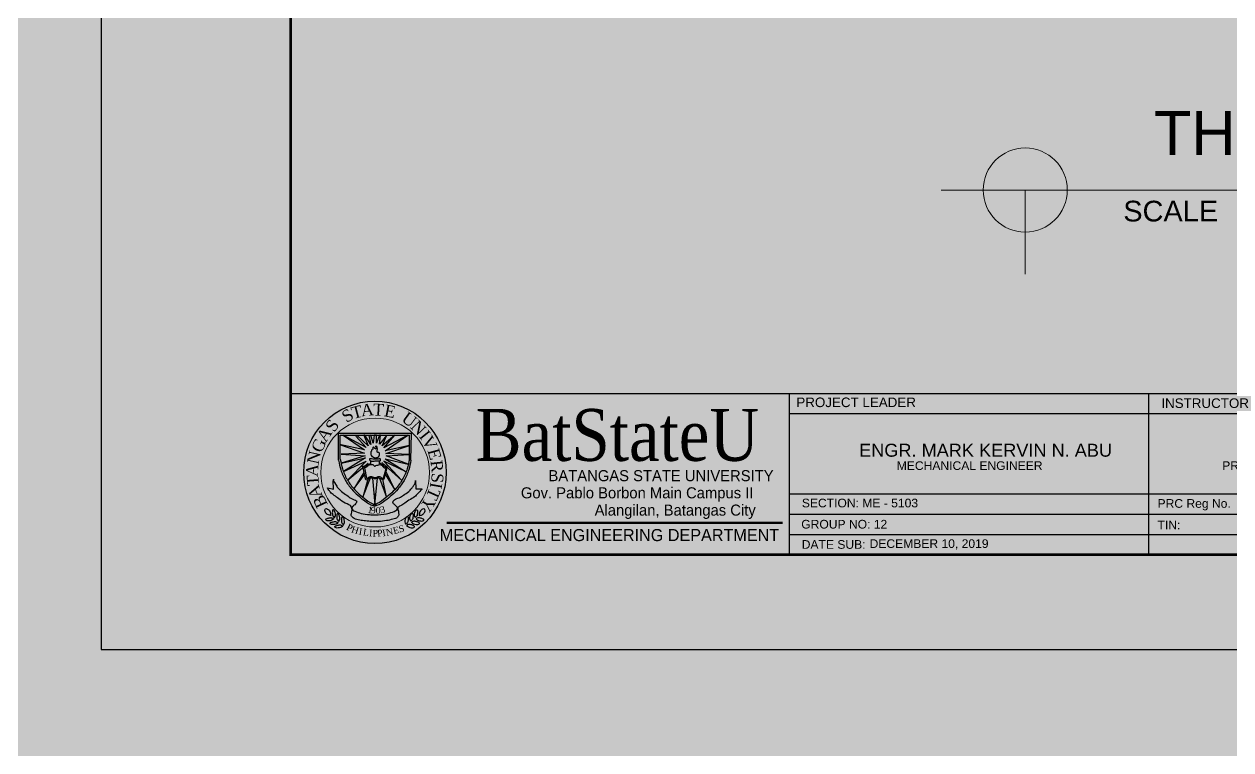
# Model space of a CAD drawing. Header units: millimetres. Extents: x -60 to 576, y -39 to 287.
# Drawn here: x 320.07 to 358.41, y 76.39 to 99.44 of the extents above; entities that cross this region are included whole.
import ezdxf
from ezdxf.enums import TextEntityAlignment as Align

# ---------------------------------------------------------------- set-up
doc = ezdxf.new("R2010")
doc.units = ezdxf.units.MM
doc.header["$MEASUREMENT"] = 0
doc.layers.add('M-AC-TEXT', color=7, linetype='Continuous')
doc.layers.add('template', color=7, linetype='Continuous')
doc.styles.add('ar-dim-axis', font='romans.shx', dxfattribs={"width": 0.8})
doc.styles.add('arial', font='arial.ttf')
doc.styles.add('CGOTHIC', font='GOTHIC.TTF')
doc.styles.add('GARAMOND', font='GARA.TTF')
doc.styles.add('OIP FONT', font='GOTHIC.TTF', dxfattribs={"height": 150})
doc.styles.get("Standard").update_dxf_attribs({"font": 'arial.ttf'})
doc.dimstyles.new('ar-dim-axis', dxfattribs={"dimtxt": 350, "dimasz": 250, "dimexe": 75, "dimexo": 75, "dimgap": 200, "dimtad": 1, "dimdec": 0, "dimzin": 12, "dimdsep": 46, "dimtxsty": 'ar-dim-axis', "dimblk": 'ARCHTICK', "dimcen": 120, "dimclrd": 11, "dimclre": 8, "dimclrt": 4, "dimadec": 0, "dimazin": 3, "dimtm": 1, "dimtfac": 1, "dimtdec": 0, "dimtix": 1, "dimtmove": 2, "dimatfit": 3, "dimldrblk": 'ARCHTICK', "dimfxl": 1, "dimtolj": 1, "dimtzin": 0, "dimarcsym": 1})

# ---------------------------------------------------------------- blocks, each defined once
blk = doc.blocks.new('_ARCHTICK')
at = {"color": 0, "linetype": 'ByBlock', "const_width": 0.15}
blk.add_lwpolyline([(-0.5, -0.5), (0.5, 0.5)], dxfattribs=at)

msp = doc.modelspace()

# ---------------------------------------------------------------- linework, layer by layer
at = {"color": 0, "linetype": 'ByBlock', "lineweight": 9}
for p, q in [((354.5512626099439, 94.17267648440384), (349.2066248612241, 94.17267648440384)), ((351.878943735579, 94.17267648440384), (351.878943735579, 91.50035761003883)), ((392.5208883451612, 94.17267648440384), (354.5512626099439, 94.17267648440384))]:
    msp.add_line(p, q, dxfattribs=at)
msp.add_circle((351.878943735579, 94.17267648440384), 1.336159437181391, dxfattribs=at)
at = {"layer": 'template'}
for p, q in [((322.5194317811836, 149.9749783641348), (322.5194317811836, 79.57931197563067)), ((328.5361554041326, 87.70803379374951), (418.7870097483669, 87.70803379374951)), ((344.3824844557803, 87.70910893495915), (344.3824844557803, 82.58767378710559)), ((344.3824844557803, 87.70803379374951), (344.3824844557803, 82.58767378710559)), ((355.7918771724212, 87.70910893495915), (355.7918771724212, 82.58767378710559)), ((355.7918771724212, 87.70803379374951), (355.7918771724212, 82.58767378710559)), ((344.3824844557803, 87.06798879292012), (400.9533433922704, 87.06798879292012)), ((330.0624241135974, 86.45184184682063), (332.3740687419975, 86.44751385433682)), ((330.0624241135974, 85.58524083067567), (330.0624241135974, 86.45184184682063)), ((330.1114371314487, 86.38878681650749), (332.3091261910364, 86.38878681650749)), ((330.1114371314487, 85.6198028183585), (330.1114371314487, 86.38878681650749)), ((330.94145983047, 85.99189621059742), (330.2034680515172, 86.38878681650749)), ((330.2034680515172, 86.38878681650749), (330.8871954178575, 85.91597222258878)), ((330.6430070727397, 86.38878681650749), (330.610449634471, 86.35525122900054)), ((330.610449634471, 86.35525122900054), (330.94145983047, 85.99189621059742)), ((331.0011479634036, 86.04612878557055), (330.6430070727397, 86.38878681650749)), ((330.8926221614473, 86.38878681650749), (330.8654884435066, 86.38878681650749)), ((330.8654884435066, 86.38878681650749), (331.0011479634036, 86.04612878557055)), ((331.0825460939553, 86.08409158804704), (330.8926221614473, 86.38878681650749)), ((331.0825460939553, 86.38878681650749), (331.025098846903, 86.37089259233858)), ((331.025098846903, 86.37089259233858), (331.0825460939553, 86.08409158804704)), ((331.1639412012451, 86.12747764802532), (331.0825460939553, 86.38878681650749)), ((331.1856481755837, 86.38878681650749), (331.1639412012451, 86.12747764802532)), ((331.2616165392955, 86.38878681650749), (331.1856481755837, 86.38878681650749)), ((331.3592918773471, 86.38878681650749), (331.2616165392955, 86.1329009055205)), ((331.2616165392955, 86.1329009055205), (331.2616165392955, 86.38878681650749)), ((331.5980534788775, 86.38878681650749), (331.3592918773471, 86.09493810304343)), ((331.3592918773471, 86.09493810304343), (331.3972760591935, 86.38878681650749)), ((331.3972760591935, 86.38878681650749), (331.3592918773471, 86.38878681650749)), ((331.8476685675853, 86.38878681650749), (331.4406869846326, 86.04070552807082)), ((331.4406869846326, 86.04070552807082), (331.5980534788775, 86.38878681650749)), ((332.2600738708778, 86.38878681650749), (331.5003781408257, 85.98647295309917)), ((331.5003781408257, 85.98647295309917), (331.8476685675853, 86.38878681650749)), ((331.5383623226761, 85.88343267760797), (332.2600738708778, 86.38878681650749)), ((332.3091261910364, 85.61328429584495), (332.3091261910364, 86.38878681650749)), ((332.3581392088781, 85.58524083067567), (332.3740687419975, 86.44751385433682)), ((330.8871954178575, 85.91597222258878), (330.0895155059645, 86.08951484554575)), ((330.0895155059645, 86.08951484554575), (330.8871954178575, 85.81293033014174)), ((332.3091261910364, 86.05155204306527), (331.5383623226761, 85.88343267760797)), ((331.5600692970271, 85.80208381514376), (332.3091261910364, 86.05155204306527)), ((330.908899368946, 85.72615982713864), (330.137802256595, 85.49165710649726)), ((330.137802256595, 85.49165710649726), (330.9143261125332, 85.66108073717601)), ((330.8871954178575, 85.81293033014174), (330.1383531749896, 85.78039240211126)), ((330.1383531749896, 85.78039240211126), (330.908899368946, 85.72615982713864)), ((330.9143261125332, 85.66108073717601), (330.2122287336317, 85.22984285654536)), ((330.2122287336317, 85.22984285654536), (330.94145983047, 85.56346371917601)), ((330.94145983047, 85.56346371917601), (330.3452914281409, 84.95433412948495)), ((331.0720898185542, 85.5710596133207), (331.0720898185542, 85.47018174988506)), ((331.3514302943606, 85.55901118581056), (331.3514302943606, 85.45817264629636)), ((332.067861645516, 84.94209226436755), (331.4352602410468, 85.51465440170108)), ((332.2062516465957, 85.22429119821021), (331.5003781408257, 85.56346371917601)), ((331.5003781408257, 85.56346371917601), (332.067861645516, 84.94209226436755)), ((331.5383623226761, 85.6285411921902), (332.2062516465957, 85.22429119821021)), ((331.5383623226761, 85.6285411921902), (332.2756755881243, 85.45991831851865)), ((332.3091261910364, 85.7695458871168), (331.5600692970271, 85.80208381514376)), ((331.5709197609434, 85.72615982713864), (332.3091261910364, 85.7695458871168)), ((332.2756755881243, 85.45991831851865), (331.5709197609434, 85.72615982713864)), ((330.3452914281409, 84.95433412948495), (330.9957242430811, 85.49838462921196)), ((330.8600616999247, 85.19468544327412), (330.5485407843449, 84.67918997611179)), ((330.8259695892311, 85.35639440034208), (330.9033305323483, 85.00099397962828)), ((330.8859286738068, 85.3488311082873), (330.9439358767094, 85.01838591690819)), ((331.561710924752, 85.3198440071701), (331.4805002360449, 85.01258752651171)), ((331.5124046511291, 84.99519558923168), (331.6071619263241, 85.35906765207102)), ((331.543789066269, 85.14587612580016), (331.8474128000611, 84.65222330823934)), ((331.8474128000611, 84.65222330823934), (331.5763465045293, 85.21637847326502)), ((329.8992035695737, 84.66855099152184), (329.8886052256161, 84.9441945626084)), ((330.5485407843449, 84.67918997611179), (330.8709151870967, 85.11333658081799)), ((330.8301747825786, 84.41574023623383), (331.0771193503653, 85.03198933531053)), ((330.9848707559049, 84.97775676034092), (330.8301747825786, 84.41574023623383)), ((331.142234226897, 85.01571956282044), (331.2102816612378, 84.17789639793682)), ((331.2102816612378, 84.17789639793682), (331.2941739775559, 85.02114282031613)), ((331.364718620929, 85.01571956282044), (331.5835131877898, 84.41022428557795)), ((331.5835131877898, 84.41022428557795), (331.4623939589751, 84.9831800178361)), ((332.5071779985203, 84.94655964128549), (332.5184626268042, 84.67593333706787)), ((329.7152974413113, 84.7066957323272), (329.8992035695737, 84.66855099152184)), ((332.5184626268042, 84.67593333706787), (332.6990076475439, 84.68186484293977)), ((344.3824844557803, 84.5178352798348), (368.0824550243933, 84.5178352798348)), ((344.3824844557803, 83.8744481155914), (379.8587102561771, 83.87444811558794)), ((344.3824844557803, 83.23106095134796), (354.7164818804685, 83.23106095134796)), ((344.3824844557803, 83.23106095134796), (368.0824550243892, 83.2310609513475)), ((355.7918771724212, 83.23106095134796), (366.1258745971081, 83.23106095134796)), ((322.5194317811836, 79.57931197563067), (421.7953715598428, 79.57931197563067))]:
    msp.add_line(p, q, dxfattribs=at)
at = {"layer": 'template', "linetype": 'Continuous', "ltscale": 0.5}
msp.add_line((355.7918771724212, 87.70803379374951), (355.7918771724212, 82.58767378710559), dxfattribs=at)
at = {"layer": 'template', "linetype": 'Continuous', "lineweight": 50}
msp.add_line((333.5004810012485, 83.59602816453486), (344.1609768295774, 83.59602816453486), dxfattribs=at)
at = {"layer": 'template', "linetype": 'Continuous', "const_width": 0.08533933344409135}
msp.add_lwpolyline([(328.5361554041326, 82.58767378710559), (418.7870097483682, 82.58767378710559), (418.7870097483682, 146.9666165526604), (328.5361554041326, 146.9666165526604)], close=True, dxfattribs=at)
at = {"layer": 'template'}
msp.add_circle((331.2143627710855, 85.20217964636811), 2.262796683329136, dxfattribs=at)
at = {"layer": 'template', "lineweight": 20}
for centre, radius in [((331.2143627710855, 85.20217964636811), 2.262796683329136), ((331.2224729712005, 85.19565301355249), 1.728112122118374)]:
    msp.add_circle(centre, radius, dxfattribs=at)
at = {"layer": 'template', "start_tangent": (-0.9999999999999999, 0)}
msp.add_spline([(331.203588173604, 85.66045012583675), (331.1350993439625, 85.6976772150901), (331.0990530688749, 85.75411692974188), (331.0990530688749, 85.8165620046646), (331.0990530688749, 85.86459680205871), (331.1134709742595, 85.88981478772291), (331.1278919029036, 85.93784958512009), (331.1495202726038, 85.9330456202988), (331.1567277136671, 85.98108041769444), (331.1711486423123, 86.01710611150088), (331.190373523906, 85.99068673038965), (331.2276200314193, 85.95706382747426), (331.2564588654423, 85.95706382747426), (331.2540553773343, 85.99549069521544), (331.2408377043821, 86.03031499357934), (331.2432411924889, 86.04232409716758), (331.2780872351439, 86.01230214667657), (331.2780872351439, 85.98468298707326), (331.2840944437803, 85.95826360596499), (331.2840944437803, 85.929443050916), (331.2732802589335, 85.88501082289815), (331.299715604851, 85.84418116426298), (331.3321581594076, 85.84538255970995), (331.3525832734285, 85.79254541443936), (331.3465760647923, 85.74931296491769), (331.3153367659125, 85.69047207632957), (331.2852976994679, 85.66525247371106), (331.2480481686969, 85.65804733494713), (331.2023879411812, 85.65804733494713), (331.2047914292863, 85.65804733494713)], degree=3, dxfattribs=at)
at = {"layer": 'template'}
for points in [[(330.0624241135959, 85.58524083067613), (330.1327934081635, 85.28494084258466), (330.2793064152337, 84.94870211166847), (330.4800808116635, 84.66669595572154), (330.8816356510341, 84.30334093731437), (331.1529546908275, 84.14606808684948), (331.2072191034385, 84.1297983143574)], [(330.1114371314474, 85.6198028183585), (330.1818064259985, 85.31950283026947), (330.3283194330711, 84.98326409934896), (330.5290938295011, 84.70125794340146), (330.9306486688661, 84.33790292499481), (331.2019677086694, 84.18063007453043), (331.2562321212899, 84.16436030203681)], [(332.3091261910364, 85.6198028183585), (332.2387568964828, 85.31950283026947), (332.0922438894029, 84.98326409934896), (331.891469492984, 84.70125794340146), (331.4899146536106, 84.33790292499481), (331.2185956138132, 84.18063007453043), (331.1643312012019, 84.16436030203681)], [(332.3581392088768, 85.58524083067613), (332.2877699143174, 85.28494084258466), (332.1412569072488, 84.94870211166847), (331.9404825108162, 84.66669595572154), (331.5389276714537, 84.30334093731437), (331.2676086316478, 84.14606808684948), (331.2133442190462, 84.1297983143574)], [(330.8259695892298, 85.35639440034305), (330.8250826340201, 85.39503874976066), (330.8820083975753, 85.40326771451674), (330.9439963418124, 85.42692342912642), (331.0194054032482, 85.46460488192946), (331.0720898185527, 85.47018174988608), (331.0720898185527, 85.49359198305007)], [(331.6059874759144, 85.35455771135855), (331.5936758049327, 85.39793632801076), (331.5327662767901, 85.38344358592235), (331.497962559703, 85.40083552320328), (331.4718597718795, 85.43272020256865), (331.4341567527887, 85.4559089132922), (331.4022523377113, 85.47909924096672), (331.3514302943591, 85.47909924096672)], [(330.9033305323483, 85.00099397962828), (330.9526368059766, 84.9655617072583), (331.0048423816047, 84.97775676034138), (331.0396491219416, 85.0148383239021), (331.0771193503639, 85.03198933531053), (331.1295577166646, 85.03198933531053), (331.1701630610202, 85.02353429254026), (331.2107684053717, 85.00324477701167), (331.277476537547, 85.01773751909906), (331.3180818818902, 85.02933268293577), (331.364718620929, 85.01571956282135), (331.462393958974, 84.98318001783656), (331.5124046511291, 84.99519558923168)], [(330.9439358767082, 85.01838591690819), (330.9990407543415, 85.01838591690819), (331.0077416836102, 85.04157462763237), (331.045447725955, 85.06186576010975), (331.1092565561262, 85.07635850219259), (331.1701630610202, 85.04737140107693), (331.2078660801097, 85.04157462763237), (331.2571723537408, 85.04447382283229), (331.2948783960827, 85.06186576010975), (331.3499832737218, 85.06766253355192), (331.3847869908018, 85.0647633383569), (331.4166914058777, 85.04157462763237), (331.4340932644286, 85.02708188554885), (331.4805002360436, 85.01258752651222)], [(329.7969680054573, 83.83777293151809), (329.688038568206, 83.87676107235512), (329.6376391411178, 83.95473735403357), (329.6311358066483, 84.03108985030514), (329.6408908083478, 84.04408642121837), (329.7075485715941, 84.03758813576201), (329.7742063348405, 83.97748135313958), (329.8002196726915, 83.91899835592307), (329.8083474257733, 83.86376607335256), (329.8083474257733, 83.83614914610774), (329.8018440913065, 83.83614914610774), (329.7872130037703, 83.85076950243086), (329.785585755158, 83.85076950243086)], [(329.9299778922232, 83.7629860598995), (329.9575307487615, 83.83525472800761), (329.9506425346264, 83.9247295481793), (329.9334219992916, 83.97634957627861), (329.8955396515456, 84.0107634523199), (329.8783191161904, 84.00732253629133), (329.8645426879241, 83.95914342421707), (329.8610985808682, 83.9144052281759), (329.8679867949936, 83.86278520007357), (329.8679867949936, 83.84213656006676), (329.8886514374035, 83.8077242559421), (329.9299778922232, 83.76642697592854), (329.9368661063531, 83.76642697592854)], [(332.4957587509222, 83.76729116002127), (332.4712517840226, 83.84064870133017), (332.4818752134071, 83.92975725135119), (332.5012390931809, 83.98061208689978), (332.54052726902, 84.01341187918507), (332.557588867858, 84.00925392466559), (332.5693387191304, 83.9605409098653), (332.5709091615663, 83.915697830478), (332.5618685667647, 83.86441096625958), (332.5610051785359, 83.84378038471658), (332.5389197158609, 83.8102622335262), (332.4959026270554, 83.77072906676312), (332.4890204370704, 83.77101708587895)], [(332.6317794001338, 83.83645104095649), (332.7422437957848, 83.87085038279832), (332.7958595929008, 83.94665110215789), (332.8055497912692, 84.0226648976278), (332.7963467506972, 84.03605799128673), (332.7294755687203, 84.03235257143581), (332.6603628374359, 83.97508553822536), (332.6319268814354, 83.91774139191745), (332.6214967913851, 83.86289726160402), (332.6203420359334, 83.83530448700344), (332.6268396828411, 83.83503256098913), (332.6420693002892, 83.84902835657965), (332.6436951257766, 83.84896031591092)], [(329.9027277276658, 83.72662405705051), (329.8410997000075, 83.67989177163145), (329.7532890521594, 83.66138552770684), (329.6989105292998, 83.66342277821622), (329.6552460793689, 83.69012114796743), (329.6537144646724, 83.70761517257358), (329.6960889282502, 83.73436253977161), (329.7380613388239, 83.75022711698699), (329.7895393601206, 83.75810671840026), (329.8093577050334, 83.76390322931735), (329.8481872714233, 83.75372978864215), (329.8994251730824, 83.72565811898488), (329.901358840795, 83.71904688436996)], [(330.0409193400105, 83.60803584911912), (329.9792913123522, 83.56130356370261), (329.8914806645042, 83.54279731977994), (329.8371021416419, 83.54483457029187), (329.7934376917135, 83.57153294003865), (329.7919060770239, 83.58902696464526), (329.834280540599, 83.61577433184829), (329.8762529511688, 83.63163890905867), (329.9277309724571, 83.63951851047096), (329.9475493173819, 83.64531502139243), (329.9863788837678, 83.63514158071791), (330.037616785427, 83.60706991105701), (330.0395504531355, 83.6004586764426)], [(330.0681695045638, 83.64439785197555), (330.0957223611128, 83.71666652008275), (330.0888341469708, 83.806141340252), (330.0716136116362, 83.85776136835528), (330.0337312638806, 83.89217524439209), (330.016510728546, 83.88873432836397), (330.002734300277, 83.84055521628977), (329.9992901932058, 83.79581702024763), (330.0061784073383, 83.74419699214872), (330.0061784073383, 83.72354835214293), (330.0268430497522, 83.68913604801332), (330.0681695045638, 83.64783876800425), (330.0750577187046, 83.64783876800425)], [(330.2193677858324, 83.53717928573121), (330.2469206423747, 83.60944795383892), (330.2400324282423, 83.69892277401158), (330.2228118928954, 83.75054280211049), (330.184929545152, 83.78495667815122), (330.1677090098146, 83.78151576212372), (330.153932581547, 83.73333665004884), (330.1504884744772, 83.68859845400766), (330.1573766886179, 83.63697842590886), (330.1573766886179, 83.61632978590006), (330.1780413310184, 83.58191748177302), (330.2193677858324, 83.54062020176383), (330.2262559999664, 83.54062020176383)], [(332.1971802147536, 83.55378221986427), (332.1726732478619, 83.62713976117317), (332.1832966772356, 83.71624831119516), (332.2026605570135, 83.76710314674278), (332.2419487328539, 83.7999029390287), (332.259010331684, 83.7957449845091), (332.2707601829629, 83.7470319697083), (332.2723306253948, 83.70218889031707), (332.2632900305877, 83.65090202610361), (332.2624266423767, 83.63027144455958), (332.2403411796935, 83.59675329336517), (332.1973240908842, 83.55722012660755), (332.1904419009043, 83.557508145719)], [(332.3527294285099, 83.65458491480092), (332.3282224616115, 83.72794245611186), (332.3388458909906, 83.81705100612987), (332.3582097707699, 83.86790584167989), (332.3974979466063, 83.90070563396876), (332.4145595454459, 83.89654767944415), (332.4263093967249, 83.84783466464336), (332.427879839151, 83.80299158525514), (332.4188392443498, 83.75170472104276), (332.4179758561304, 83.73107413949481), (332.3958903934499, 83.6975559883038), (332.3528733046433, 83.65802282154579), (332.3459911146539, 83.65831084065769)], [(332.378435345076, 83.61711529279245), (332.4380554433079, 83.5678470050143), (332.5250154879986, 83.54568529107479), (332.5794316378282, 83.54544701324494), (332.624174248117, 83.5702962780116), (332.6264360065866, 83.58771096115476), (332.5852169982535, 83.61620675325514), (332.5439446457233, 83.63381246183678), (332.4928411173084, 83.64383763911314), (332.4732824760767, 83.65045775146706), (332.4340614831126, 83.64191680120109), (332.3816946222988, 83.61601210872595), (332.3794862080172, 83.60948750909449)], [(332.5214646674815, 83.72982153801331), (332.5810847657174, 83.68055325023568), (332.6680448104139, 83.6583915362956), (332.7224609602443, 83.65815325846637), (332.7672035705332, 83.6830025232295), (332.7694653290082, 83.7004172063751), (332.7282463206672, 83.72891299847646), (332.6869739681304, 83.74651870705804), (332.635870439721, 83.75654388433895), (332.616311798496, 83.76316399668696), (332.5770908055346, 83.75462304642093), (332.5247239447099, 83.72871835394488), (332.5225155304294, 83.72219375431592)], [(330.192117621282, 83.5008172828783), (330.130489593621, 83.45408499746378), (330.0426789457742, 83.43557875353963), (329.9883004229215, 83.43761600405048), (329.9446359729864, 83.46431437379533), (329.94310435829, 83.48180839840438), (329.9854788218719, 83.50855576560753), (330.0274512324388, 83.52442034281773), (330.0789292537314, 83.53229994423162), (330.0987475986493, 83.53809645514912), (330.137577165038, 83.52792301447852), (330.1888150666956, 83.4998513448158), (330.1907487344112, 83.49324011020178)], [(332.222886131314, 83.51631259785677), (332.2825062295406, 83.46704431007913), (332.3694662742478, 83.44488259613456), (332.4238824240716, 83.44464431830488), (332.4686250343674, 83.46949358307353), (332.4708867928434, 83.4869082662201), (332.4296677844984, 83.51540405831946), (332.3883954319615, 83.53300976690258), (332.3372919035548, 83.543034944179), (332.3177332623328, 83.54965505653041), (332.2785122693575, 83.54111410626592), (332.2261454085424, 83.51520941379039), (332.2239369942605, 83.50868481415989)]]:
    msp.add_spline(points, degree=3, dxfattribs=at)
for points, end_tangent in [([(331.0582300501306, 85.6407039062305), (331.1459437613671, 85.6359015583605), (331.2372642164037, 85.63229898897828), (331.2985456049844, 85.633498767469), (331.3526135059847, 85.63950412773875), (331.3826555956887, 85.63710133685271), (331.3838558281213, 85.60828078180623), (331.3838558281213, 85.58426419158212), (331.3730416432608, 85.56264877529566), (331.3478095530294, 85.55904620591292), (331.2973423492967, 85.55424224108918), (331.2096286380577, 85.55424224108918), (331.1050905100703, 85.5518410671529), (331.0786581874079, 85.56745112317014), (331.0486191209607, 85.58666536552028), (331.057029817698, 85.64190530167753), (331.057029817698, 85.64790904499444)], (-0.9999999999999999, 0)), ([(330.8859286738057, 85.3488311082873), (330.9613377352396, 85.38941175629526), (331.0135433108761, 85.4357891777405), (331.0657488865044, 85.4502835367768), (331.1179574853908, 85.45608031021948), (331.1701630610202, 85.4357891777405), (331.1904642215643, 85.40970288877025), (331.2107684053717, 85.3952085297355), (331.2397704951884, 85.42129643566005), (331.3064786273557, 85.4357891777405), (331.3702874575254, 85.44738434158165), (331.4398948916947, 85.41549966221498), (331.4863018633124, 85.36912062381538), (331.544306042954, 85.3488311082873), (331.5617109247506, 85.35752707692899), (331.5617109247506, 85.3198440071701)], (0, -0.9999999999999999))]:
    msp.add_spline(points, degree=3, dxfattribs=dict(at, end_tangent=end_tangent))
for points, knots in [([(329.9049125030979, 84.97302555836194), (329.8544704660262, 84.97302555836194), (329.9771365811653, 84.80995526594046), (330.0348141253539, 84.69675382347549), (330.1907294376363, 84.55827658932083), (330.3656536093041, 84.45609800985278), (330.4794757917607, 84.34062941620903), (330.6626579964259, 84.31116817718566), (330.619171560017, 84.21855897366459), (330.5716674116959, 84.16872027064085), (330.5081807323661, 84.13015974002815), (330.4590084923675, 84.03180890232056), (330.6136296189758, 83.94424640260308), (330.7902063600712, 83.8934463064304), (331.0086693513293, 83.85550070808694), (331.1880401362827, 83.85779460167356), (331.398835829994, 83.85420838717727), (331.633654145834, 83.88237199292189), (331.8284840246473, 83.96162482655222), (331.9350326324735, 84.02470959235956), (331.9352759854705, 84.09285334341513), (331.8779782875366, 84.13451285836726), (331.8413321071356, 84.18536182986333), (331.7751765879625, 84.21995377123443), (331.7953444979098, 84.2882376750182), (331.8559796111369, 84.36061303613059), (331.9937694104749, 84.38262446125339), (332.1371715855792, 84.4847258618629), (332.2733887430786, 84.57809842379896), (332.3755533717095, 84.68146664713316), (332.4385852483232, 84.77533666360932), (332.4940877256856, 84.84516815412951), (332.5072841202435, 84.93443700268358), (332.5071779985203, 84.9465596412785)], [0, 0, 0, 0, 0.05015677469219555, 0.09732988766647072, 0.1694151139278983, 0.2384692306494788, 0.2973822676683504, 0.3451903182396956, 0.3616090209925562, 0.3847529242964197, 0.4154017067456758, 0.4352101649147582, 0.4800821809355452, 0.5490858808861575, 0.6375930781833767, 0.6923967532031811, 0.7281811549174904, 0.8475461255036302, 0.9203779007532701, 0.9448798244669602, 0.9592911423911742, 0.9797220685047265, 1.010309388920202, 1.0239692014398, 1.04625377209704, 1.066064239801861, 1.119080784730223, 1.173808363987066, 1.241086004031144, 1.282544166848485, 1.318293235418971, 1.350594180699833, 1.379884751441026, 1.379884751441026, 1.379884751441026, 1.379884751441026]), ([(329.8887688440346, 84.96688740827267), (329.8933795688187, 84.97222605418284), (329.9017274469633, 84.97590749068797), (329.9143427093167, 84.9757056109836), (329.9163101762572, 84.9756741259755)], [3.048467652411605, 3.048467652411605, 3.048467652411605, 3.048467652411605, 3.058869043701317, 3.060790980851063, 3.060790980851063, 3.060790980851063, 3.060790980851063]), ([(332.6990076474904, 84.68186484293977), (332.7029751411071, 84.68199518834047), (332.7272762877174, 84.67741775835088), (332.5896175006732, 84.54834087211776), (332.5054581659465, 84.43747800714664), (332.3330192540383, 84.34194171562058), (332.1740874567001, 84.23494930074571), (332.0577899504276, 84.14129245858476), (331.9322191864865, 84.10024723519064), (331.9578418095937, 83.96975429066697), (331.9889477718267, 83.86576460087883), (331.9153775219896, 83.7386781302452), (331.7637291348151, 83.70999242929406), (331.5660123592327, 83.65871990657018), (331.3229028941872, 83.64015845733428), (331.0851176216012, 83.63428739263526), (330.8740659529481, 83.66661908154225), (330.6878925552114, 83.6864544026821), (330.5534314410215, 83.73469641296242), (330.4805179765054, 83.78968666885123), (330.4542828272031, 83.83892478262084), (330.4757285329625, 83.92761319864263), (330.4944422468361, 84.01529828330814), (330.4641765325853, 84.16657541837026), (330.2490500163811, 84.21096485569046), (330.08502689251, 84.34997799282252), (329.9322528390979, 84.46814018606761), (329.8017741945074, 84.5572576961826), (329.7575305197104, 84.64463551511949), (329.6859065890392, 84.71213103624814), (329.7138155163875, 84.70843097947875), (329.7431107194666, 84.70092686374062)], [1.525095656157899, 1.525095656157899, 1.525095656157899, 1.525095656157899, 1.532073439714945, 1.584611653445307, 1.633557699203474, 1.698069394868759, 1.768711422982009, 1.823631015308407, 1.856154234178382, 1.874433490199606, 1.942755212561803, 1.959564091195693, 2.013837299675208, 2.081715660362138, 2.16866491017215, 2.253261208395837, 2.318126109263639, 2.380395805849081, 2.439478836986802, 2.457200355228811, 2.47009170078436, 2.492272387439186, 2.543517825134331, 2.560296933448299, 2.63925905372425, 2.721631091937967, 2.780104208351207, 2.83264790874378, 2.871086442014402, 2.885372415228334, 2.911144755596124, 2.911144755596124, 2.911144755596124, 2.911144755596124]), ([(331.18328937403, 84.51023462223094), (331.1953647254123, 84.50831738307977), (331.2165259900806, 84.50495754667827), (331.2317985946302, 84.50644438269586), (331.2433143923372, 84.50992599900223)], [0, 0, 0, 0, 0.01145534241193477, 0.02007473945295952, 0.02007473945295952, 0.02007473945295952, 0.02007473945295952]), ([(331.18328937403, 84.48958937722807), (331.1953647254123, 84.4876721380819), (331.2165259900806, 84.48431230167944), (331.2317985946302, 84.48579913769908), (331.2433143923372, 84.48928075400386)], [0, 0, 0, 0, 0.01145534241193477, 0.02007473945295952, 0.02007473945295952, 0.02007473945295952, 0.02007473945295952]), ([(331.188928452148, 84.44080437375158), (331.1990823685028, 84.44239042013788), (331.2159946440398, 84.4447905199716), (331.2289522917995, 84.4439357562324), (331.2365646705982, 84.44208094528284)], [0.001785475800253517, 0.001785475800253517, 0.001785475800253517, 0.001785475800253517, 0.01145534241193477, 0.01823655825535834, 0.01823655825535834, 0.01823655825535834, 0.01823655825535834]), ([(331.1905843501102, 84.42041639463935), (331.2001604562295, 84.42189541457554), (331.2157847868627, 84.42403252213433), (331.227982807872, 84.42334959933999), (331.2345571058611, 84.42190184119977)], [0.002311788731337244, 0.002311788731337244, 0.002311788731337244, 0.002311788731337244, 0.01145534241193477, 0.01762460161133982, 0.01762460161133982, 0.01762460161133982, 0.01762460161133982])]:
    msp.add_open_spline(points, degree=3, knots=knots, dxfattribs=at)

# ---------------------------------------------------------------- texts
at = {"color": 0, "linetype": 'ByBlock', "lineweight": 9}
for s, height, p in [('THIRD FLOOR DRAIN LAYOUT', 1.4, (355.9640990965152, 95.28286703198091)), ('SCALE                                                                                                                              1:400', 0.6576366722759845, (354.9948816315965, 93.17426505532194))]:
    msp.add_text(s, height=height, dxfattribs=at).set_placement(p)
at = {"layer": 'template', "style": 'arial'}
for s, height, p in [('PROJECT LEADER', 0.3040852119038446, (344.6060730868339, 87.27601261088165)), ('INSTRUCTOR', 0.3040213753945754, (356.2046867162978, 87.24893571439952)), ('ENGR. MARK KERVIN N. ABU', 0.4125720190710724, (346.6004062952359, 85.69912768884473)), ('MECHANICAL ENGINEER', 0.2750480127140482, (347.79698229794, 85.2782780353727)), ('PROFESSIONAL MECHANICAL ENGINEER', 0.2750480127140482, (358.1383297091346, 85.2782780353727)), ('SECTION: ME - 5103', 0.2750480127140482, (344.7803813007159, 84.09077686510517)), ('PRC Reg No.', 0.2750480127140482, (356.0835007153144, 84.07748341395467)), ('GROUP NO: 12', 0.2750480127140482, (344.7619034146803, 83.41770353580318)), ('TIN:', 0.2750480127140482, (356.0835007153469, 83.39503739487833)), ('DATE SUB:', 0.2750480127140482, (344.777152833155, 82.7743163715607)), ('DECEMBER 10, 2019', 0.2750480127140482, (346.9337746376083, 82.80073163169874))]:
    msp.add_text(s, height=height, dxfattribs=at).set_placement(p)
at = {"layer": 'template'}
for s, height, style, width, p in [('BatStateU', 1.65031137674191, 'GARAMOND', 0.9999999927252612, (338.9203603511058, 85.56841259763678)), ('BATANGAS STATE UNIVERSITY', 0.3512777745678941, 'CGOTHIC', 0.999999992725142, (340.306449582837, 84.92186326430038)), ('Gov. Pablo Borbon Main Campus II', 0.3512777745678941, 'CGOTHIC', 0.999999992725142, (339.5473533389131, 84.3767501116252)), ('Alangilan, Batangas City', 0.3512777745678941, 'CGOTHIC', 0.999999992725142, (340.7554246747608, 83.82764748506531))]:
    msp.add_text(s, height=height, dxfattribs=dict(at, style=style, width=width)).set_placement(p, align=Align.CENTER)
at = {"layer": 'template', "attachment_point": 1}
for s, insert, char_height, width, rotation in [('{\\fTimes New Roman|b0|i0|c0|p18;S}', (330.1090922030176, 87.08184244766426), 0.3771327805548558, 29.67393796025229, 33.231794366287936), ('{\\fTimes New Roman|b0|i0|c0|p18;T}', (330.4248545512252, 87.25860206484526), 0.3771327805548558, 29.67393796025229, 14.447989898607076), ('{\\fTimes New Roman|b0|i0|c0|p18;A}', (330.7479804936091, 87.35557332332297), 0.3771327805548558, 29.67393796025229, 5.718517234941526), ('{\\fTimes New Roman|b0|i0|c0|p18;T}', (331.1641614397133, 87.3902843700559), 0.3771327805548558, 0.319295557821612, 356.815033537973), ('{\\fTimes New Roman|b0|i0|c0|p18;E}', (331.5607760394389, 87.3614966846718), 0.3771327805548558, 29.67393796025229, 348.69044875446565), ('{\\fTimes New Roman|b0|i0|c0|p18;U}', (332.252804603135, 87.15297935774697), 0.3771327805548558, 29.67393796025229, 323.5012554582918), ('{\\fTimes New Roman|b0|i0|c0|p18;S}', (329.6104655158617, 86.66704232066354), 0.3771327805548558, 29.67393796025229, 56.110391810258136), ('{\\fTimes New Roman|b0|i0|c0|p18;N}', (332.589430736224, 86.89575957560174), 0.3771327805548558, 29.67393796025229, 314.1356361302323), ('{\\fTimes New Roman|b0|i0|c0|p18;A}', (329.3352035033371, 86.34015844162178), 0.3771327805548558, 29.67393796025229, 56.110391810258136), ('{\\fTimes New Roman|b0|i0|c0|p18;I}', (332.8895906411296, 86.581730564763), 0.3771327805548558, 29.67393796025229, 308.6454006477478), ('{\\fTimes New Roman|b0|i0|c0|p18;V}', (333.0210455396981, 86.41255280131367), 0.3771327805548558, 29.67393796025229, 298.2001729969106), ('{\\fTimes New Roman|b0|i0|c0|p18;N}', (329.0469078622145, 85.51505933432219), 0.3771327805548558, 29.67393796025229, 77.56161187675723), ('{\\fTimes New Roman|b0|i0|c0|p18;G}', (329.1705879143514, 85.9532533858108), 0.3771327805548558, 29.67393796025229, 65.93474426729648), ('{\\fTimes New Roman|b0|i0|c0|p18;E}', (333.2456275554043, 86.00092116631492), 0.3771327805548558, 29.67393796025229, 285.47867801445466), ('{\\fTimes New Roman|b0|i0|c0|p18;R}', (333.3536390503132, 85.60930751056208), 0.3771327805548558, 29.67393796025229, 276.199548083418), ('{\\fTimes New Roman|b0|i0|c0|p18;A}', (329.0161905762102, 85.08058510903942), 0.3771327805548558, 29.67393796025229, 85.53704899705247), ('{\\fTimes New Roman|b0|i0|c0|p18;S}', (333.4009396771139, 85.16732941260716), 0.3771327805548558, 29.67393796025229, 266.0585725361012), ('{\\fTimes New Roman|b0|i0|c0|p18;T}', (329.0669363244708, 84.75962867465637), 0.3771327805548558, 29.67393796025229, 94.266521660718), ('{\\fTimes New Roman|b0|i0|c0|p18;A}', (329.2011885934054, 84.32703119076689), 0.3771327805548558, 29.67393796025229, 110.3667278636931), ('{\\fTimes New Roman|b0|i0|c0|p18;I}', (333.3592311314529, 84.8416346492715), 0.3771327805548558, 29.67393796025229, 259.81080118950536), ('{\\fTimes New Roman|b0|i0|c0|p18;B}', (329.3827640027683, 84.02106531132807), 0.3771327805548558, 29.67393796025229, 115.18408197048826), ('{\\fTimes New Roman|b0|i0|c0|p18;T}', (333.3122469740744, 84.59732256654905), 0.3771327805548558, 29.67393796025229, 245.97798613378282), ('{\\fTimes New Roman|b0|i0|c0|p18;1}', (330.9997873901889, 84.12594015959769), 0.2111943571107193, 29.67393796025229, 350.69674362398143), ('{\\fTimes New Roman|b0|i0|c0|p18;9}', (331.0814793173661, 84.10421378321485), 0.2111943571107194, 29.67393796025229, 359.89651961375097), ('{\\fTimes New Roman|b0|i0|c0|p18;0}', (331.2380457773642, 84.09984091605213), 0.2111943571107194, 29.67393796025229, 359.89651961375097), ('{\\fTimes New Roman|b0|i0|c0|p18;3}', (331.3522232834416, 84.10233858120893), 0.2111943571107191, 29.67393796025226, 14.572685391935558), ('{\\fTimes New Roman|b0|i0|c0|p18;Y}', (333.1617763930408, 84.24565257562585), 0.3771327805548558, 29.67393796025229, 237.49397808523273), ('{\\fTimes New Roman|b0|i0|c0|p18;P}', (330.3779962831212, 83.58210174868987), 0.2111943571107194, 29.67393796025229, 333.24497493074), ('{\\fTimes New Roman|b0|i0|c0|p18;P}', (330.3838677950739, 83.58210174868987), 0.2111943571107194, 29.67393796025229, 333.24497493074), ('{\\fTimes New Roman|b0|i0|c0|p18;H}', (330.5102141574313, 83.50742195282066), 0.2111943571107193, 29.67393796025229, 342.3689301798386), ('{\\fTimes New Roman|b0|i0|c0|p18;I}', (330.7253769988467, 83.43759633376305), 0.2111943571107193, 29.67393796025229, 350.74463181541375), ('{\\fTimes New Roman|b0|i0|c0|p18;L}', (330.8555875912641, 83.41824609720607), 0.2111943571107193, 29.67393796025229, 350.69674362398143), ('{\\fTimes New Roman|b0|i0|c0|p18;I}', (331.0316351073379, 83.38518900088013), 0.2111943571107193, 29.67393796025229, 357.8325323784422), ('{\\fTimes New Roman|b0|i0|c0|p18;P}', (331.1376704365607, 83.37542967108436), 0.2111943571107194, 29.67393796025229, 359.89651961375097), ('{\\fTimes New Roman|b0|i0|c0|p18;P}', (331.2709437310089, 83.36855904049429), 0.2111943571107194, 29.67393796025229, 7.5161810282442945), ('{\\fTimes New Roman|b0|i0|c0|p18;I}', (331.4324400927744, 83.37617895079319), 0.2111943571107193, 29.67393796025229, 9.039111674845223), ('{\\fTimes New Roman|b0|i0|c0|p18;N}', (331.5413124103674, 83.38575319842136), 0.2111943571107193, 29.67393796025226, 12.92446919724187), ('{\\fTimes New Roman|b0|i0|c0|p18;E}', (331.7640865312464, 83.44196675614796), 0.2111943571107191, 29.67393796025226, 14.572685391935558), ('{\\fTimes New Roman|b0|i0|c0|p18;S}', (331.9431800987724, 83.4935883561659), 0.2111943571107191, 29.67393796025226, 14.572685391935558)]:
    msp.add_mtext(s, dxfattribs=dict(at, insert=insert, char_height=char_height, width=width, rotation=rotation))
at = {"layer": 'template', "linetype": 'Continuous', "lineweight": 0, "insert": (333.2748409223988, 83.4025449364022), "char_height": 0.3840270004984109, "width": 12.18965517970679, "attachment_point": 1}
msp.add_mtext('{\\fCentury Gothic|b0|i0|c0|p34;\\C7;MECHANICAL ENGINEERING DEPARTMENT}', dxfattribs=at)

# ---------------------------------------------------------------- leaders
at = {"layer": 'M-AC-TEXT', "annotation_type": 0, "has_hookline": 1, "text_width": 1.459810014086044}
for points, hookline_direction in [([(255.0288292729888, 138.6306958272424), (255.1554912829285, 138.3827107587184), (255.5314330361784, 138.3839022621725)], 0), ([(270.6570857208221, 138.6496501891173), (270.7837477307618, 138.4016651205933), (271.1596894840118, 138.4028566240473)], 0), ([(250.8099124016439, 135.924397171841), (250.9365744115836, 135.6764121033169), (251.3125161648336, 135.677603606771)], 0), ([(354.2649717460017, 135.0296538151651), (354.138309736062, 134.7816687466411), (353.762367982812, 134.7828602500951)], 1), ([(250.8628190119884, 129.7734640645707), (250.9894810219282, 129.5254789960467), (251.3654227751781, 129.5266704995007)], 0), ([(376.1145680465069, 126.0408596208876), (375.9879060365672, 125.7928745523636), (375.6119642833173, 125.7940660558176)], 1), ([(376.1165008811258, 115.2761441268621), (375.9898388711861, 115.0281590583381), (375.6138971179361, 115.0293505617921)], 1), ([(262.8901035021122, 114.9005615258051), (263.0167655120519, 114.652576457281), (263.3927072653019, 114.6537679607351)], 0), ([(250.8011577977827, 107.1491550349868), (250.9278198077224, 106.9011699664628), (251.3037615609724, 106.9023614699168)], 0), ([(354.2647759359579, 106.2721564576345), (354.1381139260181, 106.0241713891105), (353.7621721727682, 106.0253628925645)], 1)]:
    msp.add_leader(points, dimstyle='ar-dim-axis', override={"dimtxt": 150, "dimasz": 150, "dimgap": 200, "dimtad": 0, "dimtih": 1, "dimtoh": 1, "dimtxsty": 'OIP FONT', "dimclrd": 256, "dimclre": 256, "dimclrt": 256, "dimfxl": 0.2, "dimfxlon": 1, "dimlwd": 65535, "dimlwe": 65535}, dxfattribs=dict(at, hookline_direction=hookline_direction))

doc.saveas('drawing.dxf')
